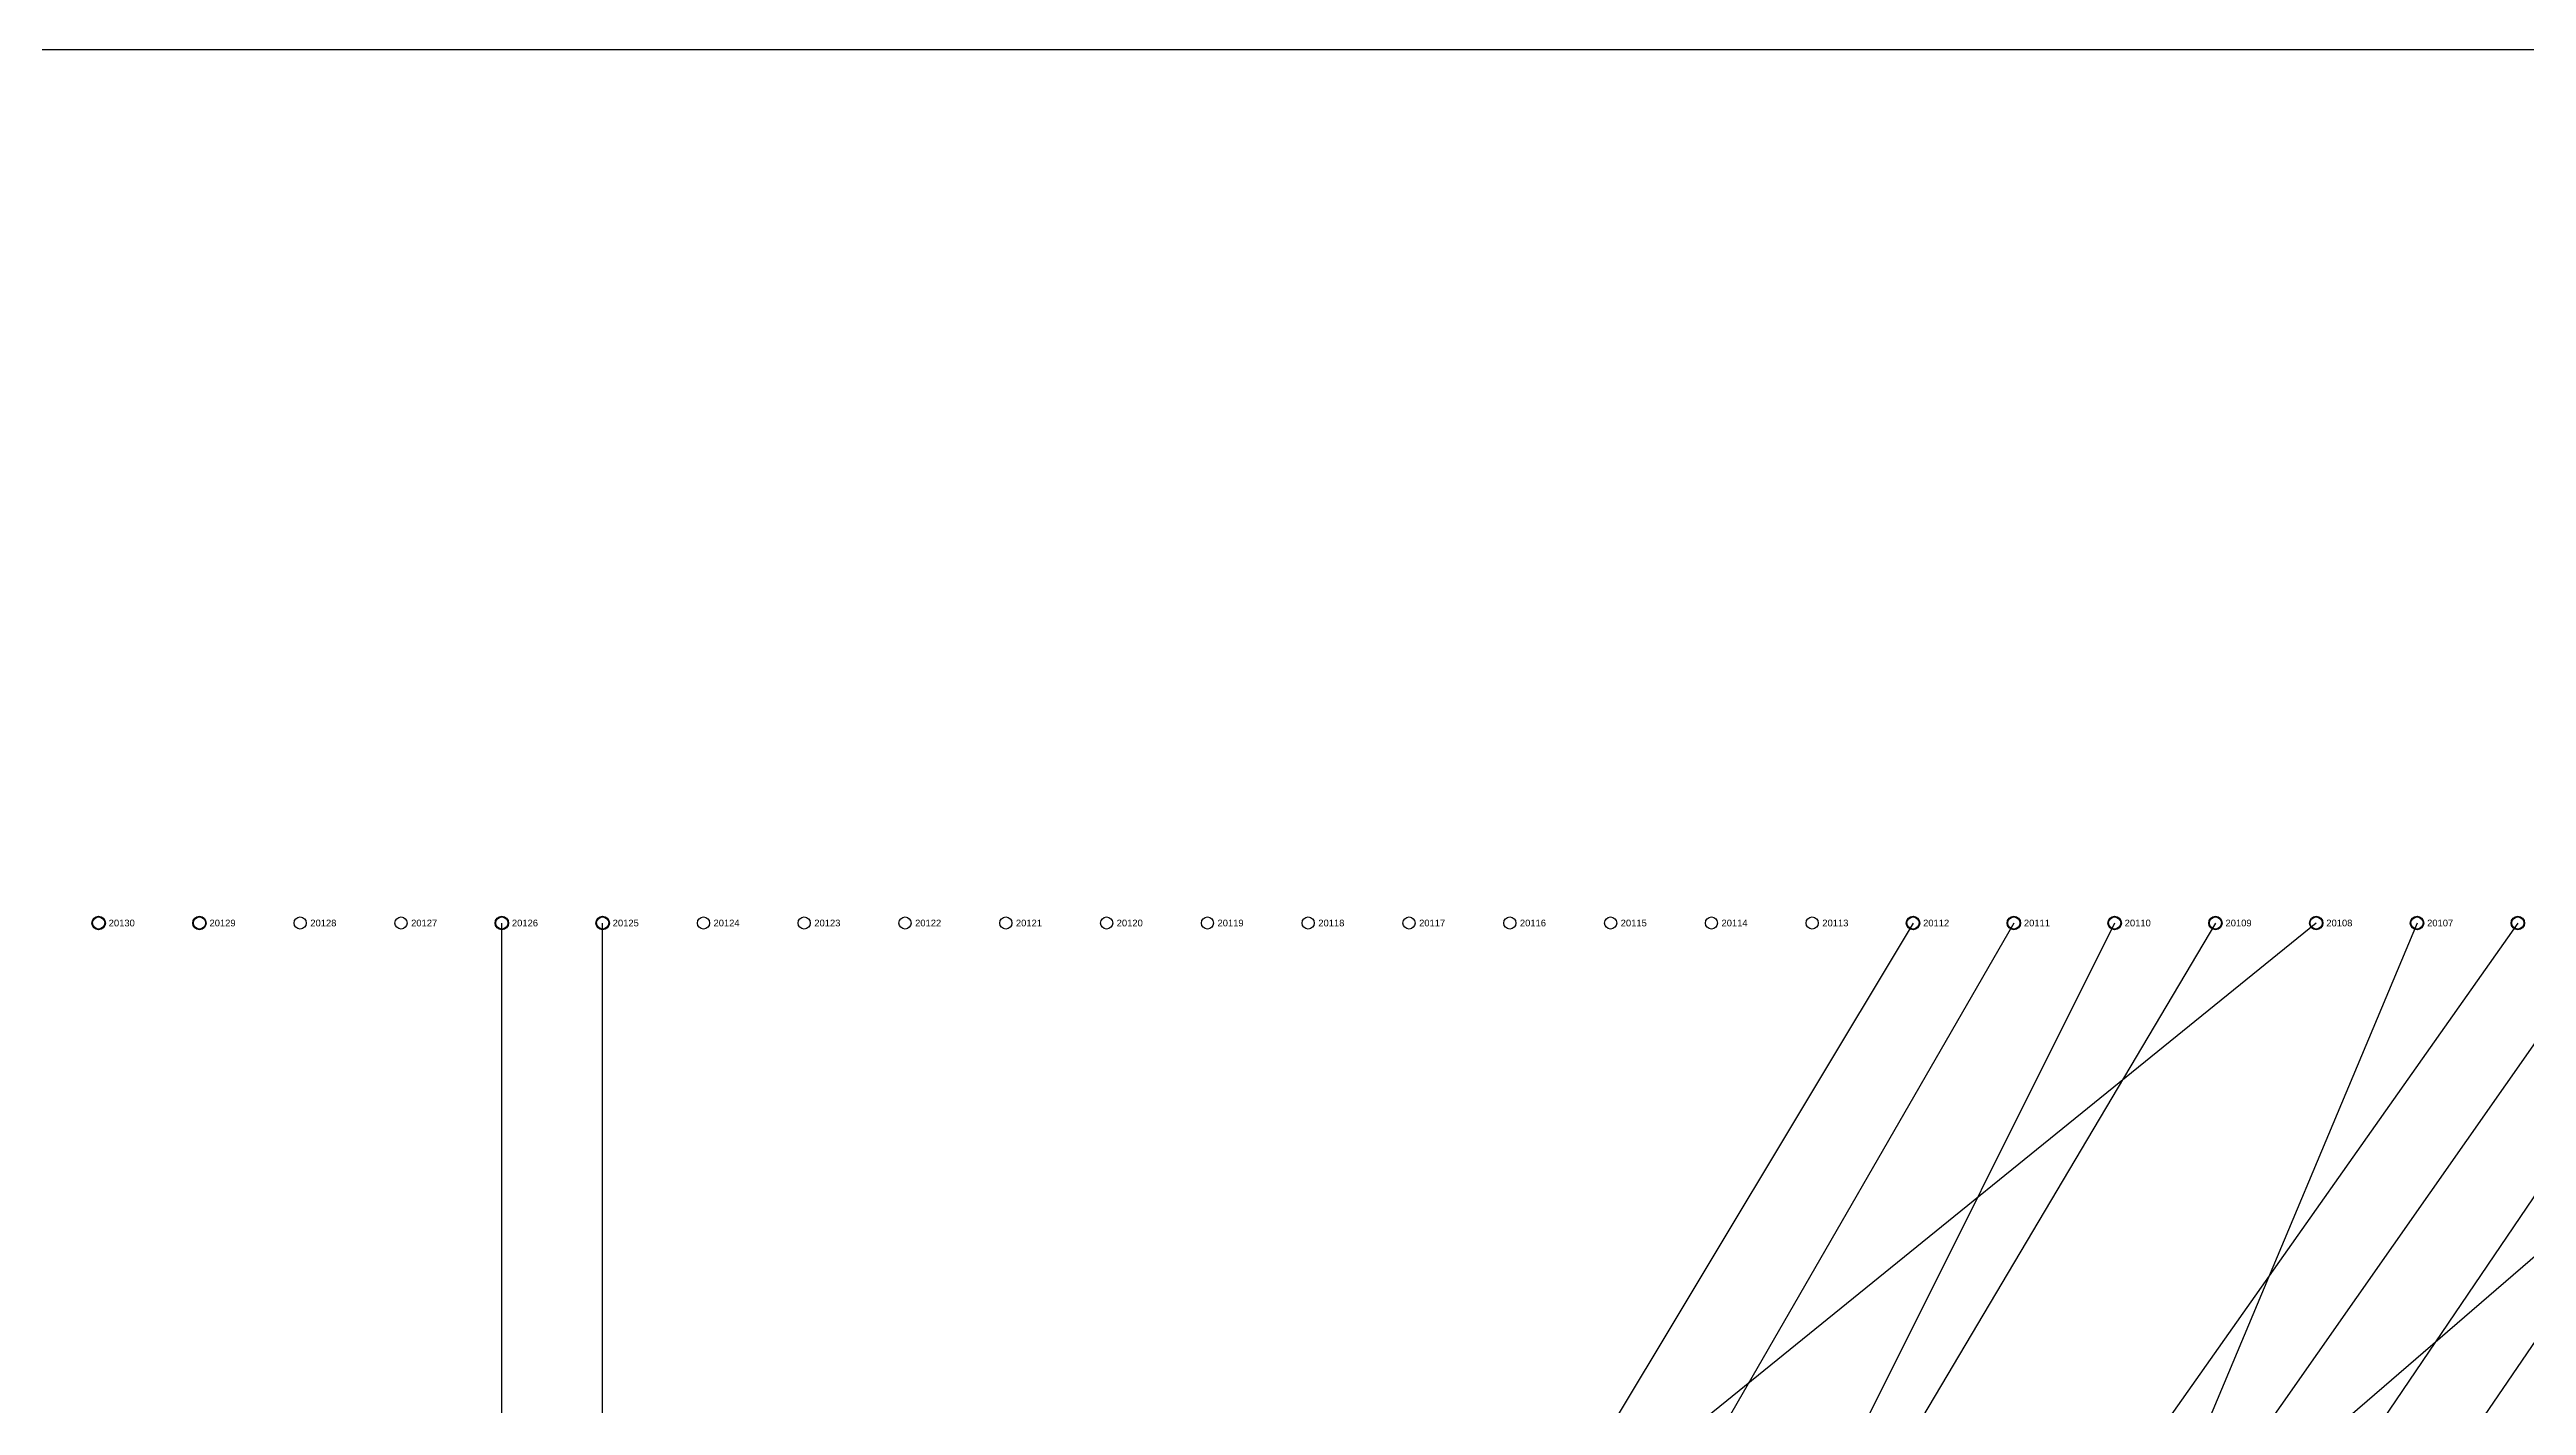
# Model space of a CAD drawing. Extents: x -5 to 376, y -217 to 241.
# Drawn here: x 230.8 to 324.5, y 189.3 to 240.6 of the extents above; entities that cross this region are included whole.
import ezdxf

# ---------------------------------------------------------------- set-up
doc = ezdxf.new("R2010")
doc.units = 0
for name, color, linetype in [('BOTTOM_WIRES_BLACK', 250, 'CONTINUOUS'), ('BOTTOM_WIRES_RED', 10, 'CONTINUOUS'), ('FIXTURE_INTERFACE_PIN', 4, 'CONTINUOUS'), ('FIXTURE_OUTLINE', 144, 'CONTINUOUS'), ('TESTER_INTERFACE_PIN', 144, 'CONTINUOUS'), ('TESTER_INTERFACE_PIN_LABEL', 144, 'CONTINUOUS')]:
    doc.layers.add(name, color=color, linetype=linetype)
doc.styles.get("Standard").update_dxf_attribs({"font": 'arial.ttf'})

msp = doc.modelspace()

# ---------------------------------------------------------------- linework, layer by layer
at = {"layer": 'BOTTOM_WIRES_BLACK'}
for p, q in [((305.08194, 207.5815), (198.33082, 22.52472)), ((327.94194, 207.5815), (198.33082, 22.52472)), ((316.51194, 207.5815), (202.7301, 115.37442)), ((316.51194, 207.5815), (202.7301, 115.37442)), ((247.93194, -8.22452), (247.93194, 207.5815)), ((339.37194, 207.5815), (248.27992, 128.97612)), ((339.37194, 207.5815), (248.27992, 128.97612)), ((251.74194, -8.14832), (251.74194, 207.5815)), ((320.32194, 207.5815), (267.27912, 81.026)), ((320.32194, 207.5815), (267.27912, 81.026))]:
    msp.add_line(p, q, dxfattribs=at)
at = {"layer": 'BOTTOM_WIRES_RED'}
for p, q in [((301.27194, 207.5815), (171.35094, -9.04494)), ((324.13194, 207.5815), (171.35094, -9.04494)), ((335.56194, 207.5815), (198.5645, 6.68528)), ((312.70194, 207.5815), (200.57872, 18.52422)), ((312.70194, 207.5815), (200.57872, 18.52422)), ((331.75194, 207.5815), (203.57846, 18.52422)), ((331.75194, 207.5815), (203.57846, 18.52422)), ((335.56194, 207.5815), (206.58074, 18.52422)), ((308.89194, 207.5815), (208.56448, 6.68528)), ((308.89194, 207.5815), (208.56448, 6.68528))]:
    msp.add_line(p, q, dxfattribs=at)
at = {"layer": 'FIXTURE_INTERFACE_PIN'}
for centre in [(232.69194, 207.5815), (236.50194, 207.5815), (247.93194, 207.5815), (251.74194, 207.5815), (301.27194, 207.5815), (305.08194, 207.5815), (308.89194, 207.5815), (312.70194, 207.5815), (316.51194, 207.5815), (320.32194, 207.5815), (324.13194, 207.5815)]:
    msp.add_circle(centre, 0.254, dxfattribs=at)
at = {"layer": 'FIXTURE_OUTLINE'}
msp.add_line((-4.79806, 240.6015), (376.20194, 240.6015), dxfattribs=at)
at = {"layer": 'TESTER_INTERFACE_PIN'}
for centre in [(232.69194, 207.5815), (236.50194, 207.5815), (240.31194, 207.5815), (244.12194, 207.5815), (247.93194, 207.5815), (251.74194, 207.5815), (255.55194, 207.5815), (259.36194, 207.5815), (263.17194, 207.5815), (266.98194, 207.5815), (270.79194, 207.5815), (274.60194, 207.5815), (278.41194, 207.5815), (282.22194, 207.5815), (286.03194, 207.5815), (289.84194, 207.5815), (293.65194, 207.5815), (297.46194, 207.5815), (301.27194, 207.5815), (305.08194, 207.5815), (308.89194, 207.5815), (312.70194, 207.5815), (316.51194, 207.5815), (320.32194, 207.5815), (324.13194, 207.5815)]:
    msp.add_circle(centre, 0.2286, dxfattribs=at)

# ---------------------------------------------------------------- texts
at = {"layer": 'TESTER_INTERFACE_PIN_LABEL'}
for s, p in [('20130', (233.07294, 207.4545)), ('20129', (236.88294, 207.4545)), ('20128', (240.69294, 207.4545)), ('20127', (244.50294, 207.4545)), ('20126', (248.31294, 207.4545)), ('20125', (252.12294, 207.4545)), ('20124', (255.93294, 207.4545)), ('20123', (259.74294, 207.4545)), ('20122', (263.55294, 207.4545)), ('20121', (267.36294, 207.4545)), ('20120', (271.17294, 207.4545)), ('20119', (274.98294, 207.4545)), ('20118', (278.79294, 207.4545)), ('20117', (282.60294, 207.4545)), ('20116', (286.41294, 207.4545)), ('20115', (290.22294, 207.4545)), ('20114', (294.03294, 207.4545)), ('20113', (297.84294, 207.4545)), ('20112', (301.65294, 207.4545)), ('20111', (305.46294, 207.4545)), ('20110', (309.27294, 207.4545)), ('20109', (313.08294, 207.4545)), ('20108', (316.89294, 207.4545)), ('20107', (320.70294, 207.4545))]:
    msp.add_text(s, height=0.254, dxfattribs=at).set_placement(p)

doc.saveas('drawing.dxf')
